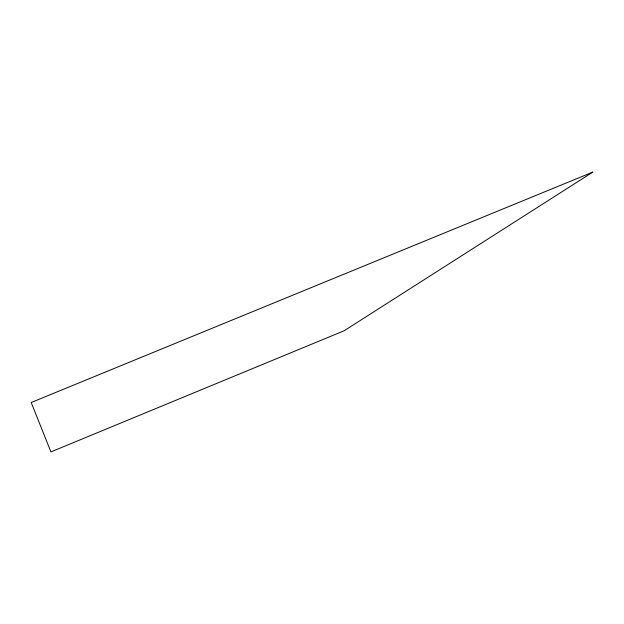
<?xml version="1.0" encoding="UTF-8"?>
<svg xmlns="http://www.w3.org/2000/svg" width="624" height="624" viewBox="0 0 624 624"><rect width="100%" height="100%" fill="white"/><g stroke="black" fill="none" stroke-linecap="round" stroke-linejoin="round"><path stroke-width="0.94" d="M592.8 172.099L344.159 330.751L50.926 451.901L31.2 402.503L592.8 172.099"/></g></svg>
